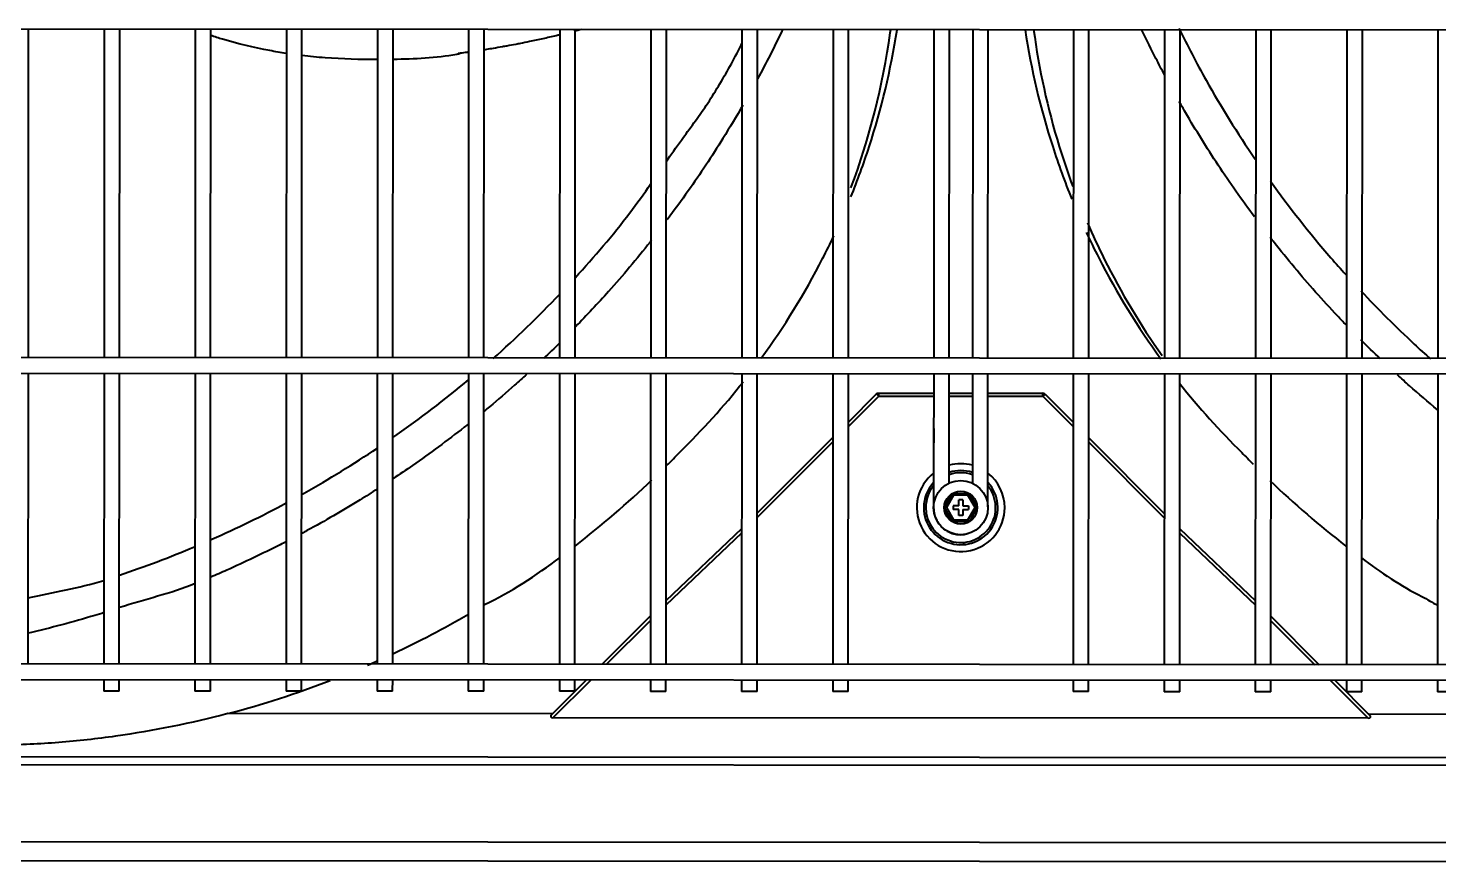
# Model space of a CAD drawing. Extents: x 58467 to 79089, y -33726 to -17391.
# Drawn here: x 72313.21 to 72349.58, y -20577.59 to -20556.05 of the extents above; entities that cross this region are included whole.
import ezdxf

# ---------------------------------------------------------------- set-up
doc = ezdxf.new("R2010")
doc.units = 0
doc.header["$LTSCALE"] = 100
doc.layers.add('+ENTE-ST-DOSEME USTU KONDDRENAJ', color=110, linetype='DOSEMEUSTUKONDENSDRENAJ_LINE', lineweight=40)
doc.linetypes.add('DOSEMEUSTUKONDENSDRENAJ_LINE', pattern='A,300,-40,["CD",Standard,S=15,R=0,X=-35,Y=-7.5],0', length=340)

# ---------------------------------------------------------------- blocks, each defined once
blk = doc.blocks.new('4. KAT')
at = {"color": 3}
for p, q in [((54065.956, -33257.136, -3.339), (54184.319, -33257.208, -3.339)), ((54101.019, -33265.635, -3.339), (54101.024, -33257.157, -3.339)), ((54102.974, -33257.158, -3.339), (54102.969, -33265.637, -3.339)), ((54103.369, -33265.637, -3.339), (54103.374, -33257.158, -3.339)), ((54105.324, -33257.159, -3.339), (54105.318, -33265.638, -3.339)), ((54105.718, -33265.638, -3.339), (54105.724, -33257.16, -3.339)), ((54107.673, -33257.161, -3.339), (54107.668, -33265.639, -3.339)), ((54108.068, -33265.64, -3.339), (54108.073, -33257.161, -3.339)), ((54110.023, -33257.162, -3.339), (54110.018, -33265.641, -3.339)), ((54110.418, -33265.641, -3.339), (54110.423, -33257.163, -3.339)), ((54112.372, -33257.164, -3.339), (54112.367, -33265.642, -3.339)), ((54112.767, -33265.643, -3.339), (54112.772, -33257.164, -3.339)), ((54114.722, -33257.165, -3.339), (54114.717, -33265.644, -3.339)), ((54115.117, -33265.644, -3.339), (54115.122, -33257.165, -3.339)), ((54117.072, -33257.167, -3.339), (54117.067, -33265.645, -3.339)), ((54117.467, -33265.645, -3.339), (54117.472, -33257.167, -3.339)), ((54119.421, -33257.168, -3.339), (54119.416, -33265.647, -3.339)), ((54119.816, -33265.647, -3.339), (54119.821, -33257.168, -3.339)), ((54121.771, -33257.169, -3.339), (54121.766, -33265.648, -3.339)), ((54122.166, -33265.648, -3.339), (54122.171, -33257.17, -3.339)), ((54124.371, -33257.172, -3.339), (54124.366, -33265.65, -3.339)), ((54124.766, -33265.65, -3.339), (54124.771, -33257.172, -3.339)), ((54125.371, -33257.172, -3.339), (54125.365, -33265.65, -3.339)), ((54125.765, -33265.65, -3.339), (54125.77, -33257.172, -3.339)), ((54127.97, -33257.173, -3.339), (54127.965, -33265.652, -3.339)), ((54128.365, -33265.652, -3.339), (54128.37, -33257.173, -3.339)), ((54130.32, -33257.175, -3.339), (54130.315, -33265.653, -3.339)), ((54130.714, -33265.653, -3.339), (54130.72, -33257.175, -3.339)), ((54132.669, -33257.176, -3.339), (54132.664, -33265.655, -3.339)), ((54133.064, -33265.655, -3.339), (54133.069, -33257.176, -3.339)), ((54135.019, -33257.178, -3.339), (54135.014, -33265.656, -3.339)), ((54135.414, -33265.656, -3.339), (54135.419, -33257.178, -3.339)), ((54137.369, -33257.179, -3.339), (54137.363, -33265.658, -3.339)), ((54184.314, -33265.687, -3.339), (54065.951, -33265.615, -3.339)), ((54065.951, -33266.015, -3.339), (54184.314, -33266.087, -3.339)), ((54101.014, -33273.54, -3.339), (54101.019, -33266.035, -3.339)), ((54102.969, -33266.037, -3.339), (54102.964, -33273.542, -3.339)), ((54103.364, -33273.542, -3.339), (54103.368, -33266.037, -3.339)), ((54105.318, -33266.038, -3.339), (54105.314, -33273.543, -3.339)), ((54105.714, -33273.543, -3.339), (54105.718, -33266.038, -3.339)), ((54107.668, -33266.039, -3.339), (54107.663, -33273.544, -3.339)), ((54108.063, -33273.545, -3.339), (54108.068, -33266.04, -3.339)), ((54110.017, -33266.041, -3.339), (54110.013, -33273.546, -3.339)), ((54110.413, -33273.546, -3.339), (54110.417, -33266.041, -3.339)), ((54112.367, -33266.042, -3.339), (54112.363, -33273.547, -3.339)), ((54112.762, -33273.548, -3.339), (54112.767, -33266.043, -3.339)), ((54114.717, -33266.044, -3.339), (54114.712, -33273.549, -3.339)), ((54115.112, -33273.549, -3.339), (54115.117, -33266.044, -3.339)), ((54117.066, -33266.045, -3.339), (54117.062, -33273.55, -3.339)), ((54117.462, -33273.55, -3.339), (54117.466, -33266.045, -3.339)), ((54119.416, -33266.047, -3.339), (54119.411, -33273.552, -3.339)), ((54119.811, -33273.552, -3.339), (54119.816, -33266.047, -3.339)), ((54121.766, -33266.048, -3.339), (54121.761, -33273.553, -3.339)), ((54122.161, -33273.553, -3.339), (54122.166, -33266.048, -3.339)), ((54124.366, -33266.05, -3.339), (54124.364, -33268.323, -3.339)), ((54124.764, -33268.324, -3.339), (54124.766, -33266.05, -3.339)), ((54125.365, -33266.05, -3.339), (54125.364, -33267.185, -3.339)), ((54125.764, -33267.185, -3.339), (54125.765, -33266.05, -3.339)), ((54127.965, -33266.052, -3.339), (54127.96, -33273.557, -3.339)), ((54128.36, -33273.557, -3.339), (54128.365, -33266.052, -3.339)), ((54130.314, -33266.053, -3.339), (54130.31, -33273.558, -3.339)), ((54130.71, -33273.558, -3.339), (54130.714, -33266.053, -3.339)), ((54132.664, -33266.055, -3.339), (54132.659, -33273.56, -3.339)), ((54133.059, -33273.56, -3.339), (54133.064, -33266.055, -3.339)), ((54135.014, -33266.056, -3.339), (54135.009, -33273.561, -3.339)), ((54135.409, -33273.561, -3.339), (54135.413, -33266.056, -3.339)), ((54137.363, -33266.058, -3.339), (54137.359, -33273.563, -3.339)), ((54122.165, -33267.302, -3.339), (54122.892, -33266.575, -3.339)), ((54122.165, -33267.415, -3.339), (54122.948, -33266.632, -3.339)), ((54122.948, -33266.632, -3.339), (54122.892, -33266.575, -3.339)), ((54122.948, -33266.552, -3.339), (54124.365, -33266.553, -3.339)), ((54122.948, -33266.632, -3.339), (54122.948, -33266.552, -3.339)), ((54122.948, -33266.632, -3.339), (54124.365, -33266.633, -3.339)), ((54124.765, -33266.553, -3.339), (54125.365, -33266.554, -3.339)), ((54124.765, -33266.633, -3.339), (54125.365, -33266.634, -3.339)), ((54125.765, -33266.554, -3.339), (54127.182, -33266.555, -3.339)), ((54125.765, -33266.634, -3.339), (54127.182, -33266.635, -3.339)), ((54127.182, -33266.635, -3.339), (54127.182, -33266.555, -3.339)), ((54127.238, -33266.578, -3.339), (54127.182, -33266.635, -3.339)), ((54127.182, -33266.635, -3.339), (54127.964, -33267.418, -3.339)), ((54127.238, -33266.578, -3.339), (54127.964, -33267.304, -3.339)), ((54125.364, -33267.185, -3.339), (54125.364, -33267.468, -3.339)), ((54125.764, -33267.468, -3.339), (54125.764, -33267.185, -3.339)), ((54119.814, -33269.65, -3.339), (54121.765, -33267.701, -3.339)), ((54124.365, -33267.467, -3.339), (54124.365, -33267.833, -3.339)), ((54124.765, -33267.833, -3.339), (54124.765, -33267.467, -3.339)), ((54125.364, -33267.468, -3.339), (54125.364, -33267.833, -3.339)), ((54125.764, -33267.834, -3.339), (54125.764, -33267.468, -3.339)), ((54125.764, -33267.468, -3.339), (54125.764, -33267.468, -3.339)), ((54128.364, -33267.705, -3.339), (54130.312, -33269.656, -3.339)), ((54119.814, -33269.763, -3.339), (54121.765, -33267.814, -3.339)), ((54124.364, -33268.115, -3.339), (54124.364, -33269.494, -3.339)), ((54124.764, -33268.876, -3.339), (54124.764, -33268.116, -3.339)), ((54125.364, -33268.116, -3.339), (54125.363, -33268.876, -3.339)), ((54125.364, -33267.833, -3.339), (54125.364, -33268.116, -3.339)), ((54125.763, -33269.491, -3.339), (54125.764, -33268.116, -3.339)), ((54125.764, -33267.834, -3.339), (54125.764, -33267.834, -3.339)), ((54125.764, -33268.116, -3.339), (54125.764, -33267.834, -3.339)), ((54128.364, -33267.818, -3.339), (54130.312, -33269.769, -3.339)), ((54124.638, -33269.508, -3.339), (54124.851, -33269.141, -3.339)), ((54124.88, -33269.191, -3.339), (54124.696, -33269.508, -3.339)), ((54124.851, -33269.141, -3.339), (54125.276, -33269.141, -3.339)), ((54124.88, -33269.191, -3.339), (54124.851, -33269.141, -3.339)), ((54125.247, -33269.191, -3.339), (54124.88, -33269.191, -3.339)), ((54125.276, -33269.141, -3.339), (54125.247, -33269.191, -3.339)), ((54125.431, -33269.509, -3.339), (54125.247, -33269.191, -3.339)), ((54125.276, -33269.141, -3.339), (54125.488, -33269.509, -3.339)), ((54124.851, -33269.877, -3.339), (54124.638, -33269.508, -3.339)), ((54124.696, -33269.508, -3.339), (54124.638, -33269.508, -3.339)), ((54124.696, -33269.508, -3.339), (54124.88, -33269.827, -3.339)), ((54124.863, -33269.459, -3.339), (54124.863, -33269.559, -3.339)), ((54125.013, -33269.459, -3.339), (54124.863, -33269.459, -3.339)), ((54125.013, -33269.559, -3.339), (54124.863, -33269.559, -3.339)), ((54125.113, -33269.309, -3.339), (54125.013, -33269.309, -3.339)), ((54125.013, -33269.459, -3.339), (54125.013, -33269.309, -3.339)), ((54125.013, -33269.709, -3.339), (54125.013, -33269.559, -3.339)), ((54125.113, -33269.309, -3.339), (54125.113, -33269.459, -3.339)), ((54125.113, -33269.459, -3.339), (54125.263, -33269.459, -3.339)), ((54125.113, -33269.559, -3.339), (54125.113, -33269.709, -3.339)), ((54125.113, -33269.559, -3.339), (54125.263, -33269.559, -3.339)), ((54125.247, -33269.827, -3.339), (54125.431, -33269.509, -3.339)), ((54125.263, -33269.459, -3.339), (54125.263, -33269.559, -3.339)), ((54125.488, -33269.509, -3.339), (54125.276, -33269.877, -3.339)), ((54125.488, -33269.509, -3.339), (54125.431, -33269.509, -3.339)), ((54124.88, -33269.827, -3.339), (54124.851, -33269.877, -3.339)), ((54125.276, -33269.877, -3.339), (54124.851, -33269.877, -3.339)), ((54124.88, -33269.827, -3.339), (54125.247, -33269.827, -3.339)), ((54125.113, -33269.709, -3.339), (54125.013, -33269.709, -3.339)), ((54125.276, -33269.877, -3.339), (54125.247, -33269.827, -3.339)), ((54117.463, -33271.904, -3.339), (54119.414, -33270.049, -3.339)), ((54117.463, -33272.017, -3.339), (54119.413, -33270.163, -3.339)), ((54130.712, -33270.056, -3.339), (54132.66, -33271.912, -3.339)), ((54130.712, -33270.169, -3.339), (54132.66, -33272.026, -3.339)), ((54115.815, -33273.55, -3.339), (54117.063, -33272.304, -3.339)), ((54115.928, -33273.55, -3.339), (54117.063, -33272.417, -3.339)), ((54133.06, -33272.313, -3.339), (54134.307, -33273.561, -3.339)), ((54133.06, -33272.426, -3.339), (54134.194, -33273.561, -3.339)), ((54177.81, -33273.587, -3.339), (54072.355, -33273.523, -3.339)), ((54072.355, -33273.923, -3.339), (54177.81, -33273.987, -3.339)), ((54102.964, -33273.942, -3.339), (54102.964, -33274.242, -3.339)), ((54103.364, -33274.242, -3.339), (54103.364, -33273.942, -3.339)), ((54105.313, -33273.943, -3.339), (54105.313, -33274.243, -3.339)), ((54105.713, -33274.243, -3.339), (54105.713, -33273.943, -3.339)), ((54107.663, -33273.944, -3.339), (54107.663, -33274.245, -3.339)), ((54108.063, -33274.245, -3.339), (54108.063, -33273.945, -3.339)), ((54110.013, -33273.946, -3.339), (54110.012, -33274.246, -3.339)), ((54110.412, -33274.246, -3.339), (54110.413, -33273.946, -3.339)), ((54112.362, -33273.947, -3.339), (54112.362, -33274.248, -3.339)), ((54112.762, -33274.248, -3.339), (54112.762, -33273.948, -3.339)), ((54114.514, -33274.849, -3.339), (54115.415, -33273.949, -3.339)), ((54114.547, -33274.929, -3.339), (54115.528, -33273.949, -3.339)), ((54114.712, -33273.949, -3.339), (54114.712, -33274.249, -3.339)), ((54115.112, -33274.249, -3.339), (54115.112, -33273.949, -3.339)), ((54117.062, -33273.95, -3.339), (54117.061, -33274.25, -3.339)), ((54117.461, -33274.251, -3.339), (54117.461, -33273.95, -3.339)), ((54119.411, -33273.952, -3.339), (54119.411, -33274.252, -3.339)), ((54119.811, -33274.252, -3.339), (54119.811, -33273.952, -3.339)), ((54121.761, -33273.953, -3.339), (54121.761, -33274.253, -3.339)), ((54122.161, -33274.253, -3.339), (54122.161, -33273.953, -3.339)), ((54127.96, -33273.957, -3.339), (54127.96, -33274.257, -3.339)), ((54128.36, -33274.257, -3.339), (54128.36, -33273.957, -3.339)), ((54130.309, -33273.958, -3.339), (54130.309, -33274.258, -3.339)), ((54130.709, -33274.259, -3.339), (54130.709, -33273.958, -3.339)), ((54132.659, -33273.96, -3.339), (54132.659, -33274.26, -3.339)), ((54133.059, -33274.26, -3.339), (54133.059, -33273.96, -3.339)), ((54134.593, -33273.961, -3.339), (54135.573, -33274.942, -3.339)), ((54134.706, -33273.961, -3.339), (54135.606, -33274.862, -3.339)), ((54135.009, -33273.961, -3.339), (54135.009, -33274.261, -3.339)), ((54135.408, -33274.262, -3.339), (54135.409, -33273.961, -3.339)), ((54137.358, -33273.963, -3.339), (54137.358, -33274.263, -3.339)), ((54103.364, -33274.242, -3.339), (54102.964, -33274.242, -3.339)), ((54105.713, -33274.243, -3.339), (54105.313, -33274.243, -3.339)), ((54108.063, -33274.245, -3.339), (54107.663, -33274.245, -3.339)), ((54110.412, -33274.246, -3.339), (54110.012, -33274.246, -3.339)), ((54112.762, -33274.248, -3.339), (54112.362, -33274.248, -3.339)), ((54115.112, -33274.249, -3.339), (54114.712, -33274.249, -3.339)), ((54117.461, -33274.251, -3.339), (54117.061, -33274.25, -3.339)), ((54119.811, -33274.252, -3.339), (54119.411, -33274.252, -3.339)), ((54122.161, -33274.253, -3.339), (54121.761, -33274.253, -3.339)), ((54128.36, -33274.257, -3.339), (54127.96, -33274.257, -3.339)), ((54130.709, -33274.259, -3.339), (54130.309, -33274.258, -3.339)), ((54133.059, -33274.26, -3.339), (54132.659, -33274.26, -3.339)), ((54135.408, -33274.262, -3.339), (54135.009, -33274.261, -3.339)), ((54137.758, -33274.263, -3.339), (54137.358, -33274.263, -3.339)), ((54114.534, -33274.829, -3.339), (54106.164, -33274.824, -3.339)), ((54135.573, -33274.942, -3.339), (54114.547, -33274.929, -3.339)), ((54143.956, -33274.847, -3.339), (54135.586, -33274.842, -3.339)), ((54177.638, -33276.191, -3.339), (54072.48, -33276.127, -3.339)), ((54072.633, -33275.915, -3.339), (54177.486, -33275.979, -3.339)), ((54067.079, -33278.103, -3.339), (54183.128, -33278.174, -3.339)), ((54183.128, -33278.674, -3.339), (54067.079, -33278.603, -3.339))]:
    blk.add_line(p, q, dxfattribs=at)
for radius in [0.7, 0.425, 0.425]:
    blk.add_circle((54125.063, -33269.509, -3.339), radius, dxfattribs=at)
at = {"color": 3, "extrusion": (0, 0, -1)}
blk.add_arc((-54122.948, -33266.632, 3.339), 0.08, 45.0349, 90.0349, dxfattribs=at)
at = {"color": 3}
for centre, radius, start, end in [((54127.182, -33266.635, -3.339), 0.08, 44.9651, 89.9651), ((54125.063, -33269.509, -3.339), 1.133, 74.6258, 105.3045), ((54125.063, -33269.509, -3.339), 1.133, 128.1082, 359.9651), ((54125.063, -33269.509, -3.339), 0.956, 136.9846, 179.9651), ((54125.063, -33269.509, -3.339), 0.956, 179.9651, 42.9456), ((54125.063, -33269.509, -3.339), 0.956, 71.7007, 108.2294), ((54125.063, -33269.509, -3.339), 0.9, 70.5083, 109.422), ((54125.063, -33269.509, -3.339), 1.133, 359.9651, 51.8277), ((54125.063, -33269.509, -3.339), 0.9, 141.0063, 179.9651), ((54125.063, -33269.509, -3.339), 0.9, 179.9651, 38.9295)]:
    blk.add_arc(centre, radius, start, end, dxfattribs=at)
for centre, major_axis, start_param, end_param in [((54114.627, -33274.849, -3.339), (-0.137, -0.056), -0.785398, 0.785398), ((54135.493, -33274.861, -3.339), (-0.137, 0.057), 2.356194, 3.926991)]:
    blk.add_ellipse(centre, major_axis=major_axis, ratio=0.414214, start_param=start_param, end_param=end_param, dxfattribs=at)
for points in [[(54115.289, -33257.167, -3.339), (54115.224, -33257.184, -3.339), (54115.158, -33257.201, -3.339), (54115.091, -33257.218, -3.339)], [(54113.006, -33265.66, -3.339), (54113.594, -33265.136, -3.339), (54114.167, -33264.58, -3.339), (54114.725, -33263.996, -3.339)], [(54114.721, -33265.258, -3.339), (54114.582, -33265.394, -3.339), (54114.444, -33265.529, -3.339), (54114.304, -33265.663, -3.339)], [(54135.89, -33265.673, -3.339), (54135.718, -33265.509, -3.339), (54135.547, -33265.344, -3.339), (54135.376, -33265.178, -3.339)], [(54117.816, -33268.08, -3.339), (54118.404, -33267.503, -3.339), (54118.951, -33266.896, -3.339), (54119.456, -33266.259, -3.339)], [(54130.704, -33266.301, -3.339), (54131.201, -33266.927, -3.339), (54131.737, -33267.523, -3.339), (54132.312, -33268.089, -3.339)], [(54117.485, -33268.416, -3.339), (54117.596, -33268.305, -3.339), (54117.706, -33268.193, -3.339), (54117.816, -33268.08, -3.339)], [(54132.312, -33268.089, -3.339), (54132.407, -33268.187, -3.339), (54132.503, -33268.285, -3.339), (54132.6, -33268.383, -3.339)], [(54115.116, -33270.501, -3.339), (54115.805, -33269.967, -3.339), (54116.467, -33269.397, -3.339), (54117.1, -33268.792, -3.339)], [(54133.033, -33268.807, -3.339), (54133.658, -33269.405, -3.339), (54134.313, -33269.971, -3.339), (54134.995, -33270.501, -3.339)], [(54103.366, -33271.253, -3.339), (54104.016, -33271.033, -3.339), (54104.667, -33270.787, -3.339), (54105.316, -33270.513, -3.339)], [(54112.782, -33272.011, -3.339), (54113.455, -33271.696, -3.339), (54114.105, -33271.258, -3.339), (54114.733, -33270.792, -3.339)], [(54101.015, -33271.839, -3.339), (54101.664, -33271.681, -3.339), (54102.314, -33271.593, -3.339), (54102.965, -33271.385, -3.339)], [(54105.317, -33271.47, -3.339), (54104.678, -33271.731, -3.339), (54104.029, -33271.875, -3.339), (54103.372, -33272.09, -3.339)], [(54110.435, -33273.271, -3.339), (54111.092, -33272.961, -3.339), (54111.738, -33272.623, -3.339), (54112.369, -33272.256, -3.339)], [(54109.765, -33273.574, -3.339), (54109.853, -33273.535, -3.339), (54109.942, -33273.496, -3.339), (54110.03, -33273.457, -3.339)], [(54106.164, -33274.824, -3.339), (54107.062, -33274.587, -3.339), (54107.939, -33274.302, -3.339), (54108.798, -33273.971, -3.339)]]:
    blk.add_open_spline(points, degree=3, dxfattribs=at)
for points, knots in [([(54120.463, -33257.184, -3.339), (54120.458, -33257.194, -3.339), (54120.256, -33257.617, -3.339), (54120.042, -33258.036, -3.339), (54119.825, -33258.44, -3.339)], [0, 0, 0, 0, 0.023633, 1, 1, 1, 1]), ([(54122.23, -33261.26, -3.339), (54122.714, -33259.968, -3.339), (54123.053, -33258.631, -3.339), (54123.25, -33257.226, -3.339), (54123.254, -33257.2, -3.339), (54123.258, -33257.174, -3.339)], [0, 0, 0, 0, 0.981495, 0.981495, 1, 1, 1, 1]), ([(54122.23, -33261.492, -3.339), (54122.402, -33261.066, -3.339), (54122.559, -33260.635, -3.339), (54123.02, -33259.217, -3.339), (54123.26, -33258.209, -3.339), (54123.42, -33257.178, -3.339)], [0, 0, 0, 0, 0.306385, 0.306385, 1, 1, 1, 1]), ([(54126.721, -33257.176, -3.339), (54126.878, -33258.203, -3.339), (54127.118, -33259.215, -3.339), (54127.581, -33260.65, -3.339), (54127.745, -33261.101, -3.339), (54127.926, -33261.546, -3.339)], [0, 0, 0, 0, 0.681342, 0.681342, 1, 1, 1, 1]), ([(54126.943, -33257.174, -3.339), (54127.08, -33258.193, -3.339), (54127.299, -33259.199, -3.339), (54127.708, -33260.534, -3.339), (54127.824, -33260.878, -3.339), (54127.95, -33261.218, -3.339)], [0, 0, 0, 0, 0.742253, 0.742253, 1, 1, 1, 1]), ([(54130.317, -33258.34, -3.339), (54130.243, -33258.201, -3.339), (54130.049, -33257.829, -3.339), (54129.859, -33257.444, -3.339), (54129.742, -33257.199, -3.339), (54129.737, -33257.19, -3.339)], [0, 0, 0, 0, 0.36828, 0.975008, 1, 1, 1, 1]), ([(54130.687, -33257.142, -3.339), (54130.907, -33257.589, -3.339), (54131.504, -33258.724, -3.339), (54132.196, -33259.842, -3.339), (54132.651, -33260.512, -3.339)], [0, 0, 0, 0, 0.392123, 1, 1, 1, 1]), ([(54107.671, -33257.788, -3.339), (54107.528, -33257.766, -3.339), (54106.975, -33257.671, -3.339), (54106.323, -33257.516, -3.339), (54105.822, -33257.359, -3.339), (54105.72, -33257.325, -3.339)], [0, 0, 0, 0, 0.217085, 0.84018, 1, 1, 1, 1]), ([(54114.725, -33257.308, -3.339), (54114.694, -33257.315, -3.339), (54114.604, -33257.337, -3.339), (54114.457, -33257.371, -3.339), (54114.284, -33257.41, -3.339), (54114.111, -33257.447, -3.339), (54113.919, -33257.488, -3.339), (54113.746, -33257.523, -3.339), (54113.552, -33257.561, -3.339), (54113.397, -33257.59, -3.339), (54113.203, -33257.625, -3.339), (54113.027, -33257.655, -3.339), (54112.87, -33257.681, -3.339), (54112.791, -33257.693, -3.339), (54112.772, -33257.696, -3.339)], [0, 0, 0, 0, 0.04892, 0.138223, 0.227526, 0.316829, 0.406131, 0.525202, 0.584737, 0.703807, 0.763342, 0.882413, 0.971716, 1, 1, 1, 1]), ([(54117.468, -33260.581, -3.339), (54117.596, -33260.396, -3.339), (54117.935, -33259.913, -3.339), (54118.528, -33259.122, -3.339), (54119.026, -33258.288, -3.339), (54119.313, -33257.743, -3.339), (54119.415, -33257.545, -3.339), (54119.421, -33257.532, -3.339)], [0, 0, 0, 0, 0.188637, 0.492926, 0.817568, 0.9884, 1, 1, 1, 1]), ([(54110.022, -33257.945, -3.339), (54109.571, -33257.945, -3.339), (54108.921, -33257.931, -3.339), (54108.271, -33257.867, -3.339), (54108.071, -33257.843, -3.339)], [0, 0, 0, 0, 0.693143, 1, 1, 1, 1]), ([(54112.156, -33257.796, -3.339), (54112.127, -33257.802, -3.339), (54111.559, -33257.912, -3.339), (54110.976, -33257.936, -3.339), (54110.423, -33257.943, -3.339)], [0, 0, 0, 0, 0.052096, 1, 1, 1, 1]), ([(54112.376, -33257.754, -3.339), (54112.346, -33257.759, -3.339), (54112.255, -33257.771, -3.339), (54112.165, -33257.782, -3.339), (54112.104, -33257.79, -3.339)], [0, 0, 0, 0, 0.329472, 1, 1, 1, 1]), ([(54132.639, -33262.008, -3.339), (54132.476, -33261.789, -3.339), (54132.158, -33261.349, -3.339), (54131.701, -33260.677, -3.339), (54131.267, -33259.998, -3.339), (54130.935, -33259.446, -3.339), (54130.748, -33259.121, -3.339), (54130.695, -33259.027, -3.339)], [0, 0, 0, 0, 0.229373, 0.457693, 0.68426, 0.909075, 1, 1, 1, 1]), ([(54119.446, -33259.12, -3.339), (54119.278, -33259.412, -3.339), (54118.829, -33260.164, -3.339), (54118.177, -33261.15, -3.339), (54117.679, -33261.834, -3.339), (54117.496, -33262.078, -3.339)], [0, 0, 0, 0, 0.284794, 0.741705, 1, 1, 1, 1]), ([(54115.125, -33263.569, -3.339), (54115.614, -33263.038, -3.339), (54116.286, -33262.252, -3.339), (54116.893, -33261.403, -3.339), (54117.072, -33261.148, -3.339)], [0, 0, 0, 0, 0.70386, 1, 1, 1, 1]), ([(54133.052, -33261.085, -3.339), (54133.534, -33261.758, -3.339), (54134.17, -33262.568, -3.339), (54134.862, -33263.351, -3.339), (54134.992, -33263.494, -3.339)], [0, 0, 0, 0, 0.816114, 1, 1, 1, 1]), ([(54128.328, -33262.16, -3.339), (54128.465, -33262.476, -3.339), (54128.611, -33262.789, -3.339), (54129.198, -33263.965, -3.339), (54129.696, -33264.795, -3.339), (54130.258, -33265.587, -3.339)], [0, 0, 0, 0, 0.260427, 0.260427, 1, 1, 1, 1]), ([(54117.086, -33262.611, -3.339), (54117.075, -33262.626, -3.339), (54116.718, -33263.078, -3.339), (54116.084, -33263.838, -3.339), (54115.415, -33264.543, -3.339), (54115.128, -33264.842, -3.339)], [0, 0, 0, 0, 0.019072, 0.581193, 1, 1, 1, 1]), ([(54119.919, -33265.649, -3.339), (54120.51, -33264.839, -3.339), (54121.037, -33263.984, -3.339), (54121.601, -33262.888, -3.339), (54121.697, -33262.693, -3.339), (54121.79, -33262.496, -3.339)], [0, 0, 0, 0, 0.823029, 0.823029, 1, 1, 1, 1]), ([(54128.301, -33262.406, -3.339), (54128.403, -33262.627, -3.339), (54128.509, -33262.845, -3.339), (54129.084, -33263.97, -3.339), (54129.625, -33264.849, -3.339), (54130.226, -33265.672, -3.339)], [0, 0, 0, 0, 0.192969, 0.192969, 1, 1, 1, 1]), ([(54134.999, -33264.793, -3.339), (54134.927, -33264.718, -3.339), (54134.661, -33264.44, -3.339), (54134.213, -33263.949, -3.339), (54133.665, -33263.314, -3.339), (54133.281, -33262.842, -3.339), (54133.078, -33262.583, -3.339), (54133.046, -33262.542, -3.339)], [0, 0, 0, 0, 0.10453, 0.387673, 0.668723, 0.947676, 1, 1, 1, 1]), ([(54135.379, -33263.915, -3.339), (54135.82, -33264.383, -3.339), (54136.412, -33264.973, -3.339), (54137.035, -33265.545, -3.339), (54137.176, -33265.672, -3.339)], [0, 0, 0, 0, 0.777017, 1, 1, 1, 1]), ([(54110.417, -33267.7, -3.339), (54110.433, -33267.689, -3.339), (54111.097, -33267.225, -3.339), (54111.752, -33266.726, -3.339), (54112.375, -33266.205, -3.339)], [0, 0, 0, 0, 0.02383, 1, 1, 1, 1]), ([(54113.868, -33266.07, -3.339), (54113.765, -33266.164, -3.339), (54113.45, -33266.446, -3.339), (54113.082, -33266.763, -3.339), (54112.816, -33266.983, -3.339), (54112.769, -33267.022, -3.339)], [0, 0, 0, 0, 0.288093, 0.872679, 1, 1, 1, 1]), ([(54137.357, -33266.987, -3.339), (54137.112, -33266.784, -3.339), (54136.764, -33266.485, -3.339), (54136.426, -33266.176, -3.339), (54136.323, -33266.081, -3.339)], [0, 0, 0, 0, 0.695118, 1, 1, 1, 1]), ([(54112.377, -33267.339, -3.339), (54112.337, -33267.371, -3.339), (54112.08, -33267.574, -3.339), (54111.6, -33267.94, -3.339), (54110.985, -33268.383, -3.339), (54110.588, -33268.653, -3.339), (54110.416, -33268.767, -3.339)], [0, 0, 0, 0, 0.062992, 0.40604, 0.74536, 1, 1, 1, 1]), ([(54108.066, -33269.169, -3.339), (54108.088, -33269.157, -3.339), (54108.747, -33268.788, -3.339), (54109.399, -33268.387, -3.339), (54110.022, -33267.97, -3.339)], [0, 0, 0, 0, 0.033617, 1, 1, 1, 1]), ([(54110.026, -33269.023, -3.339), (54109.876, -33269.119, -3.339), (54109.5, -33269.356, -3.339), (54108.894, -33269.718, -3.339), (54108.389, -33270.002, -3.339), (54108.112, -33270.152, -3.339), (54108.067, -33270.176, -3.339)], [0, 0, 0, 0, 0.235493, 0.585637, 0.931817, 1, 1, 1, 1]), ([(54105.716, -33270.34, -3.339), (54105.727, -33270.335, -3.339), (54106.381, -33270.047, -3.339), (54107.033, -33269.729, -3.339), (54107.669, -33269.387, -3.339)], [0, 0, 0, 0, 0.017477, 1, 1, 1, 1]), ([(54124.364, -33269.508, -3.339), (54124.364, -33269.57, -3.339), (54124.378, -33269.683, -3.339), (54124.454, -33269.877, -3.339), (54124.596, -33270.049, -3.339), (54124.784, -33270.159, -3.339), (54124.968, -33270.21, -3.339), (54125.127, -33270.211, -3.339), (54125.228, -33270.182, -3.339), (54125.264, -33270.167, -3.339)], [0, 0, 0, 0, 0.137285, 0.262147, 0.473488, 0.63553, 0.754235, 0.906368, 1, 1, 1, 1]), ([(54107.673, -33270.384, -3.339), (54107.62, -33270.411, -3.339), (54107.339, -33270.555, -3.339), (54106.829, -33270.806, -3.339), (54106.229, -33271.083, -3.339), (54105.858, -33271.244, -3.339), (54105.72, -33271.303, -3.339)], [0, 0, 0, 0, 0.082272, 0.438667, 0.790874, 1, 1, 1, 1]), ([(54135.386, -33270.799, -3.339), (54135.895, -33271.179, -3.339), (54136.419, -33271.54, -3.339), (54137.088, -33271.87, -3.339), (54137.22, -33271.952, -3.339), (54137.353, -33272.033, -3.339)], [0, 0, 0, 0, 0.803702, 0.803702, 1, 1, 1, 1]), ([(54102.968, -33272.218, -3.339), (54102.889, -33272.243, -3.339), (54102.246, -33272.439, -3.339), (54101.597, -33272.613, -3.339), (54101.022, -33272.748, -3.339)], [0, 0, 0, 0, 0.122391, 1, 1, 1, 1]), ([(54106.164, -33274.824, -3.339), (54105.208, -33275.076, -3.339), (54104.242, -33275.269, -3.339), (54102.782, -33275.475, -3.339), (54102.293, -33275.529, -3.339), (54101.31, -33275.608, -3.339), (54100.816, -33275.631, -3.339), (54099.825, -33275.655, -3.339), (54099.329, -33275.66, -3.339), (54098.336, -33275.676, -3.339), (54097.84, -33275.683, -3.339), (54096.351, -33275.702, -3.339), (54095.358, -33275.711, -3.339), (54094.364, -33275.716, -3.339)], [0, 0, 0, 0, 0.25, 0.25, 0.375, 0.375, 0.5, 0.5, 0.625, 0.625, 0.75, 0.75, 1, 1, 1, 1])]:
    blk.add_open_spline(points, degree=3, knots=knots, dxfattribs=at)

msp = doc.modelspace()

# ---------------------------------------------------------------- block references
at = {"layer": '+ENTE-ST-DOSEME USTU KONDDRENAJ', "color": 3, "linetype": 'Continuous'}
msp.add_blockref('4. KAT', (18212.194, 12701.082), dxfattribs=at)

doc.saveas('drawing.dxf')
